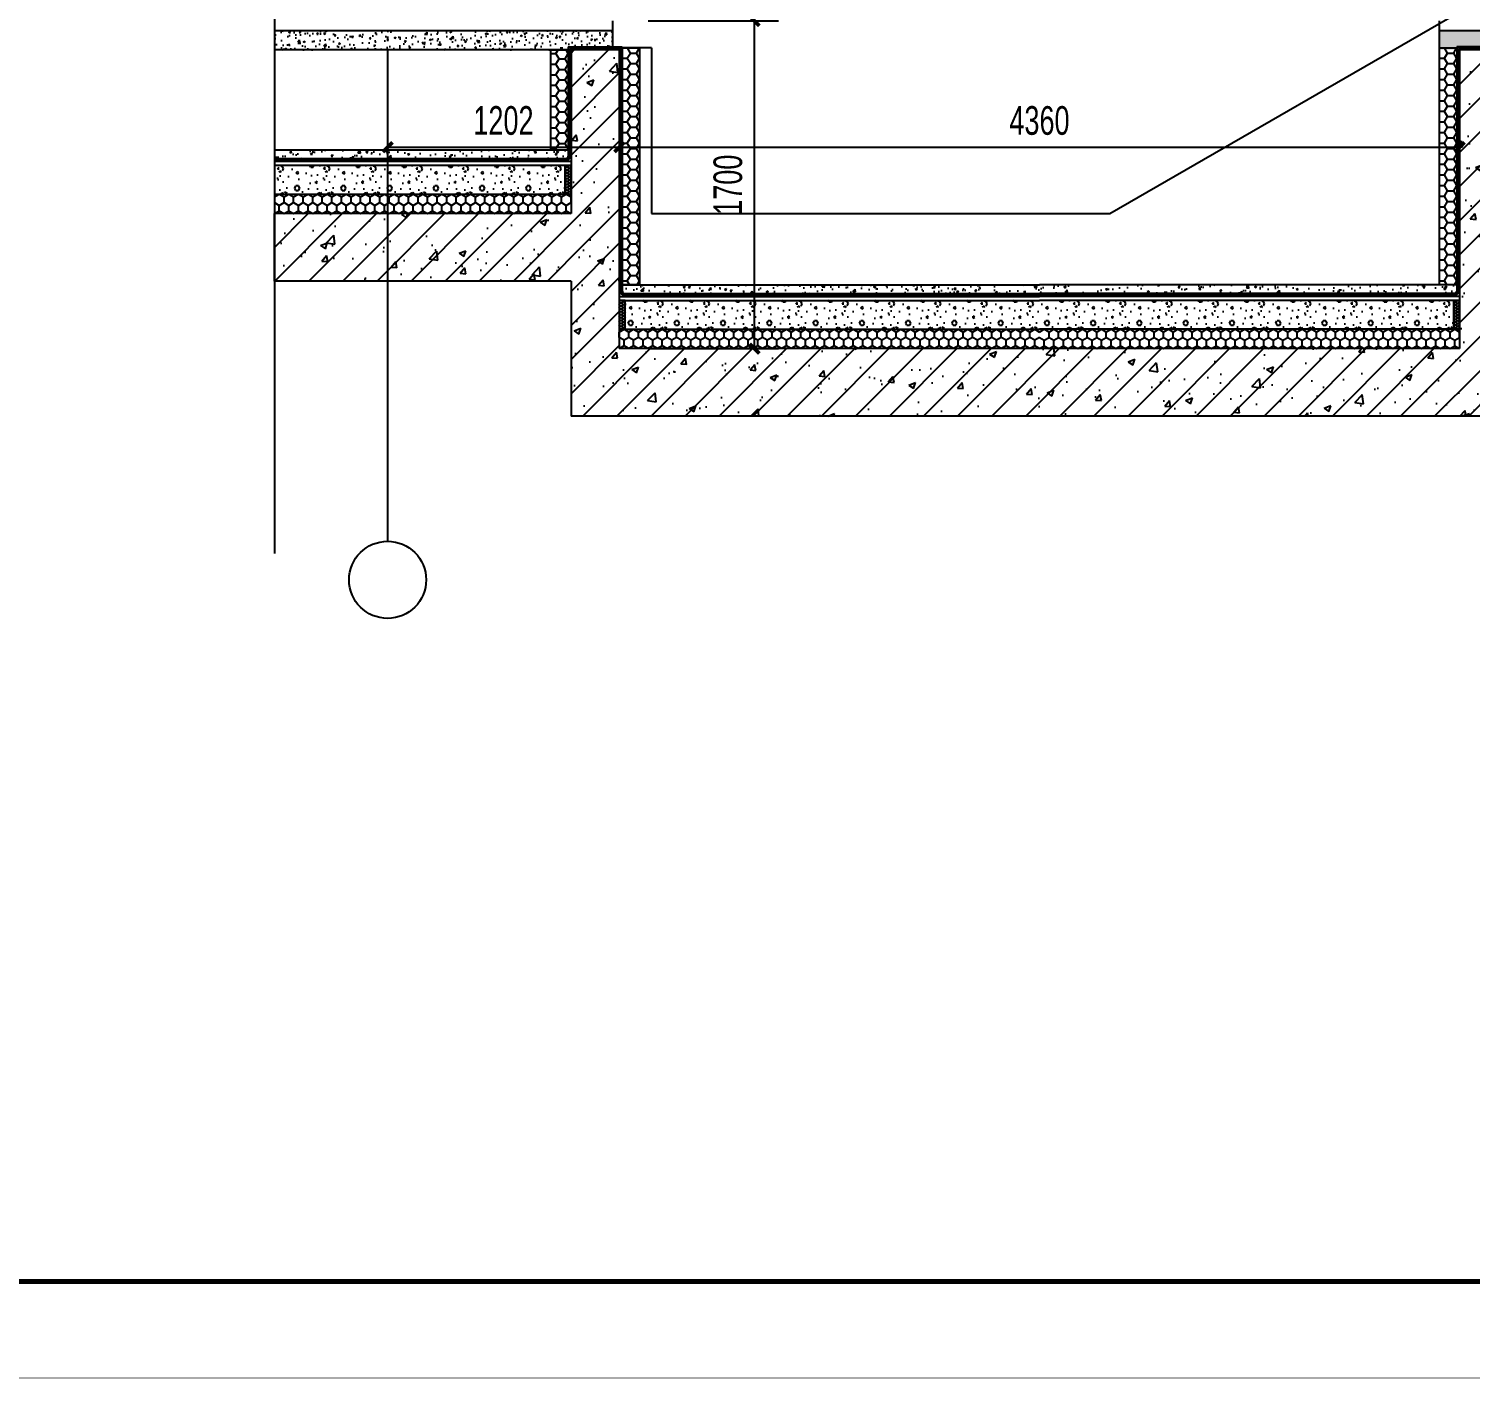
# Model space of a CAD drawing. Extents: x -26219 to 315419, y -160410 to -120810.
# Drawn here: x 206148 to 213626, y -156064 to -149063 of the extents above; entities that cross this region are included whole.
import ezdxf
from ezdxf.enums import TextEntityAlignment as Align
from ezdxf.xclip import XClip

# ---------------------------------------------------------------- set-up
doc = ezdxf.new("R2010")
doc.units = 0
doc.header["$LTSCALE"] = 1000
doc.header["$MEASUREMENT"] = 0
doc.header["$XCLIPFRAME"] = 0
for name, pattern in [('104-14# 核心筒$1$DOTE', [2.42, 2, -0.2, 0.02, -0.2]), ('104-14# 核心筒$2$DOTE', [2.42, 2, -0.2, 0.02, -0.2]), ('14#楼幕墙$0$DASH', [0.35, 0.25, -0.1]), ('DOTE', [2.42, 2, -0.2, 0.02, -0.2])]:
    doc.linetypes.add(name, pattern=pattern)
for name, color, linetype in [('01-标注_尺寸', 124, 'Continuous'), ('01-标注_符号', 200, 'Continuous'), ('05-填充_天正', 26, 'Continuous'), ('104-14# 核心筒$1$A_AXIS-轴线', 36, '104-14# 核心筒$1$DOTE'), ('104-14# 核心筒$2$A_AXIS-轴线', 36, '104-14# 核心筒$2$DOTE'), ('A-O_屋面', 201, 'Continuous'), ('A-O_防水层', 222, 'Continuous'), ('A-SUR_保温', 222, 'Continuous'), ('A_STR-砼墙', 51, 'Continuous'), ('A_STR-砼柱', 51, 'Continuous'), ('AXIS_TEXT', 7, 'Continuous'), ('S_A-E_楼梯', 171, 'Continuous'), ('S_FLOOR', 2, 'Continuous'), ('S_SURFACE', 6, 'Continuous')]:
    doc.layers.add(name, color=color, linetype=linetype)
doc.styles.add('_TCH_DIM_T3', font='ros.shx', dxfattribs={"width": 0.705882, "bigfont": 'jd.shx'})
doc.styles.add('COMPLEX', font='COMPLEX')
doc.dimstyles.new('_TCH_ARCH&&50', dxfattribs={"dimtxt": 148.75, "dimasz": 50, "dimexe": 125, "dimexo": 150, "dimgap": 63.125, "dimtad": 1, "dimdec": 0, "dimzin": 0, "dimdsep": 46, "dimtxsty": '_TCH_DIM_T3', "dimblk": 'ARCHTICK', "dimcen": 0.09, "dimclrt": 7, "dimazin": 2, "dimtfac": 1, "dimtdec": 0, "dimtix": 1, "dimtmove": 2, "dimatfit": 3, "dimfxl": 0, "dimtolj": 1, "dimtzin": 0, "dimarcsym": 0})
pattern_1 = [(0, (229163.93, 247428.26), (120, 240), [0, -240]), (0, (229023.53, 247395.86), (120, 240), [0, -240]), (0, (229101.53, 247393.46), (120, 240), [0, -240]), (0, (229186.73, 247464.26), (120, 240), [0, -240]), (0, (229087.13, 247381.46), (120, 240), [0, -240]), (0, (229210.73, 247615.46), (120, 240), [0, -240]), (0, (229137.53, 247596.26), (120, 240), [0, -240]), (0, (229175.93, 247566.26), (120, 240), [0, -240]), (0, (228980.33, 247561.46), (120, 240), [0, -240]), (0, (229097.93, 247550.66), (120, 240), [0, -240]), (0, (229052.33, 247489.46), (120, 240), [0, -240]), (0, (229054.73, 247399.46), (120, 240), [0, -240]), (0, (229144.73, 247389.86), (120, 240), [0, -240]), (0, (229210.73, 247495.46), (120, 240), [0, -240]), (0, (228986.33, 247458.26), (120, 240), [0, -240]), (0, (229006.73, 247499.06), (120, 240), [0, -240]), (0, (229100.33, 247482.26), (120, 240), [0, -240]), (0, (229066.73, 247447.46), (120, 240), [0, -240]), (0, (229047.53, 247526.66), (120, 240), [0, -240]), (0, (229077.53, 247616.66), (120, 240), [0, -240]), (0, (228995.93, 247407.86), (120, 240), [0, -240]), (0, (229127.93, 247567.46), (120, 240), [0, -240]), (0, (229016.33, 247571.06), (120, 240), [0, -240]), (0, (228997.13, 247602.26), (120, 240), [0, -240]), (130.601294, (229195.986, 247540.318), (-599.99999337, 720.00000315), [10.53662, -4414.8444]), (18.434949, (229178.843, 247544.89), (599.9999978, 239.9999982), [10.8421, -1507.05116]), (90, (229178.84, 247534.6), (120, 240), [10.28571, -469.71426]), (161.565051, (229189.13, 247531.175), (-600.000003, 239.999982), [10.8421, -1507.05116]), (53.130102, (229189.13, 247531.175), (120, 240), [11.42857, -1188.5714]), (135, (229198.27, 247408.89), (-120.000015, 239.999984), [9.69746, -669.12504]), (45, (229184.56, 247408.89), (120, 239.999999), [9.69746, -669.12504]), (135, (229191.41, 247402.03), (-120.000015, 239.999984), [9.69746, -669.12504]), (45, (229191.41, 247402.03), (120, 239.999999), [9.69746, -669.12504]), (116.56505, (229082.84, 247570.03), (-2e-05, 479.99999), [12.77753, -255.5506]), (180, (229077.13, 247581.46), (-120, 240), [13.71429, -226.2857]), (63.43495, (229057.7, 247570.03), (1e-06, 480), [12.77753, -255.5506]), (116.56505, (229063.41, 247558.6), (-2e-05, 479.99999), [12.77753, -255.5506]), (0, (229063.41, 247558.6), (120, 240), [13.71429, -226.2857]), (63.43495, (229077.13, 247558.6), (1e-06, 480), [12.77753, -255.5506]), (107.102728, (229173.128, 247488.89), (-359.99998624, 1200.00000194), [15.54454, -6513.161]), (143.972626, (229168.557, 247503.747), (-2279.9999711, 1679.9999981), [15.54454, -3248.808]), (180, (229155.99, 247512.9), (-120, 240), [14.85714, -225.14284]), (36.0273733, (229128.557, 247503.747), (2279.99998315, 1679.9999819), [15.54454, -3248.808]), (71.565051, (229123.986, 247490.033), (360.000002, 1199.999998), [14.45613, -1503.43712]), (107.102728, (229128.557, 247475.175), (-359.99998624, 1200.00000194), [15.54454, -6513.161]), (143.972626, (229141.128, 247466.033), (-2279.9999711, 1679.9999981), [15.54454, -3248.808]), (0, (229141.13, 247466.03), (120, 240), [14.85714, -225.14284]), (36.0273733, (229155.986, 247466.033), (2279.99998315, 1679.9999819), [15.54454, -3248.808]), (71.565051, (229168.557, 247475.175), (360.000002, 1199.999998), [14.45613, -1503.43712]), (150.255118, (229175.414, 247600.89), (-360.0000009, 239.999997), [9.21401, -1925.72784]), (90, (229167.41, 247596.32), (120, 240), [9.14286, -470.8571]), (29.744881, (229167.414, 247596.318), (360.0000002, 239.9999989), [9.21401, -1925.72784]), (116.56505, (229119.41, 247430.6), (-2e-05, 479.99999), [12.77753, -255.5506]), (168.690067, (229113.7, 247442.033), (-1080.0000008, 239.999994), [11.6549, -2435.8742]), (41.185925, (229093.128, 247436.318), (2999.99998182, 2639.9999769), [12.14874, -5090.3208]), (90, (229093.13, 247424.89), (120, 240), [11.42857, -468.5714]), (138.814074, (229102.271, 247416.89), (-2999.99994668, 2640.0000168), [12.14874, -5090.3208]), (16.6992442, (229102.271, 247416.89), (3959.9999702, 1199.99998743), [11.93178, -4999.415]), (60.945396, (229113.7, 247420.318), (119.99999968, 239.99999788), [11.76643, -4930.1358]), (109.983106, (229018.843, 247531.175), (-600.00000226, 1679.99999555), [13.3768, -5604.879]), (155.556045, (229014.271, 247543.747), (-1560.00000595, 719.99998504), [13.8092, -5786.0526]), (24.4439547, (228989.128, 247543.747), (1560.00000078, 719.99999654), [13.8092, -5786.0526]), (70.0168934, (228984.557, 247531.175), (600.0000018, 1679.99999583), [13.3768, -5604.879]), (109.983106, (228989.128, 247518.604), (-600.00000226, 1679.99999555), [13.3768, -5604.879]), (160.016893, (229001.7, 247514.033), (-600.0000004, 239.9999891), [13.3768, -2795.751]), (19.9831065, (229001.7, 247514.033), (599.9999967, 239.9999996), [13.3768, -2795.751]), (70.0168934, (229014.271, 247518.604), (600.0000018, 1679.99999583), [13.3768, -5604.879]), (122.005383, (229107.986, 247509.46), (-120.0000161, 239.9999877), [10.78169, -2253.3736]), (18.434949, (229091.986, 247515.175), (599.9999978, 239.9999982), [10.8421, -1507.05116]), (90, (229091.99, 247504.89), (120, 240), [10.28571, -469.71426]), (161.565051, (229102.27, 247501.46), (-600.000003, 239.999982), [10.8421, -1507.05116]), (54.462322, (229102.271, 247501.461), (839.9999988, 1199.9999982), [9.83123, -4119.2846]), (116.56505, (229038.27, 247451.18), (-2e-05, 479.99999), [12.77753, -255.5506]), (180, (229032.56, 247462.6), (-120, 240), [12.57143, -227.42856]), (59.0362434, (229013.128, 247451.175), (120.0000004, 239.9999988), [13.32789, -2785.5288]), (120.963756, (229019.986, 247439.747), (-120.0000164, 239.999989), [13.32789, -2785.5288]), (0, (229019.99, 247439.75), (120, 240), [12.57143, -227.42856]), (63.43495, (229032.56, 247439.75), (1e-06, 480), [12.77753, -255.5506])]
pattern_2 = [(50, (108934.39, 251701.46), (107.589027, -9.41282), [11.25, -123.75]), (355, (108934.39, 251701.46), (-20.8127, 112.82882), [9, -99]), (100.4514, (108943.36, 251700.68), (86.776407, 103.415931), [9.561029, -105.171317]), (46.1842, (108934.39, 251731.46), (160.086157, -24.827852), [16.875, -185.625]), (96.6356, (108947.73, 251729.39), (140.199406, 146.11768), [14.34154, -157.75695]), (351.1842, (108934.4, 251731.46), (140.19929, 146.11779), [13.5, -148.5]), (21, (108949.39, 251723.96), (89.536058, -60.392834), [11.25, -123.75]), (326, (108949.39, 251723.96), (36.4973, 108.772507), [9, -99]), (71.4514, (108956.85, 251718.93), (126.033394, 48.379575), [9.561029, -105.171317]), (37.5, (108934.393, 251701.46), (1.8239783, 49.934078), [0, -97.8, 0, -100.5, 0, -99.375]), (7.5, (108934.393, 251701.46), (39.4604306, 59.161757), [0, -57.3, 0, -95.55, 0, -37.875]), (327.5, (108900.943, 251701.46), (80.0733654, -3.3832308), [0, -37.5, 0, -117, 0, -155.25]), (317.5, (108885.94, 251701.46), (87.477925, 15.015747), [0, -48.75, 0, -77.7, 0, -110.25])]
pattern_3 = [(50, (0, 0), (91.092334, -7.969543), [9.525, -104.775]), (355, (0, 0), (-17.621413, 95.52832), [7.62, -83.82]), (100.451, (7.59, -0.66), (73.47125, 87.558344), [8.095, -89.045]), (46.1842, (0, 25.4), (135.53952, -21.021164), [14.2875, -157.1625]), (96.6356, (11.3, 23.65), (118.70212, 123.71278), [12.1425, -133.5675]), (351.184, (0, 25.4), (118.7023, 123.71256), [11.43, -125.73]), (21, (12.7, 19.05), (75.80744, -51.13276), [9.525, -104.775]), (326, (12.7, 19.05), (30.901014, 92.093983), [7.62, -83.82]), (71.4514, (19.02, 14.79), (106.708245, 40.96143), [8.095, -89.045]), (37.5, (0, 0), (1.5443016, 42.2775194), [0, -82.804, 0, -85.09, 0, -84.1375]), (7.5, (0, 0), (33.409831, 50.0902874), [0, -48.514, 0, -80.899, 0, -32.0675]), (327.5, (-28.32, 0), (67.7952976, -2.864372), [0, -31.75, 0, -99.06, 0, -131.445]), (317.5, (-41.02, 0), (74.064591, 12.713246), [0, -41.275, 0, -65.786, 0, -93.345])]
pattern_4 = [(45, (0, 0), (-88.38835, 88.38835), []), (50, (0, 0), (358.6301, -31.37607), [37.5, -412.5]), (355, (0, 0), (-69.37567, 376.09607), [30, -330]), (100.4514, (29.9, -2.6), (289.2547, 344.71977), [31.8701, -350.57106]), (46.1842, (0, 100), (533.6205, -82.7595), [56.25, -618.75]), (96.6356, (44.47, 93.1), (467.3314, 487.0589), [47.8051, -525.8565]), (351.1842, (0, 100), (467.331, 487.0593), [45, -495]), (21, (50, 75), (298.45353, -201.30945), [37.5, -412.5]), (326, (50, 75), (121.65767, 362.575), [30, -330]), (71.4514, (74.87, 58.22), (420.1113, 161.26525), [31.8701, -350.57106]), (37.5, (0, 0), (6.07993, 166.44693), [0, -326, 0, -335, 0, -331.25]), (7.5, (0, 0), (131.53477, 197.20586), [0, -191, 0, -318.5, 0, -126.25]), (327.5, (-111.5, 0), (266.91122, -11.277436), [0, -125, 0, -390, 0, -517.5]), (317.5, (-161.5, 0), (291.59308, 50.0525), [0, -162.5, 0, -259, 0, -367.5])]

# ---------------------------------------------------------------- blocks, each defined once
blk = doc.blocks.new('sdfsdfdsf')
at = {"layer": 'S_FLOOR'}
for p, q in [((11255.5, -6100), (2422.1, -1000)), ((13833.5, -5240), (13833.5, -5100)), ((13633.5, -5240), (13633.5, -6100)), ((13633.5, -5240), (13833.5, -5240)), ((13633.5, -6100), (11255.5, -6100))]:
    blk.add_line(p, q, dxfattribs=at)
blk = doc.blocks.new('图框-A1+1-4')
for points, const_width in [([(0, 0), (1051, 0), (1051, 594), (0, 594)], 0.05), ([(976, 584), (25, 584), (25, 10), (976, 10)], 0.5)]:
    blk.add_lwpolyline(points, close=True, dxfattribs=dict(const_width=const_width))
blk = doc.blocks.new('104-14# 核心筒')
at = {"layer": '104-14# 核心筒$2$A_AXIS-轴线'}
blk.add_line((-24839, 7700), (120259.9, 7700), dxfattribs=at)
blk = doc.blocks.new('$LinePat$聚苯板')
at = {"color": 0}
for p, q in [((14.8, -8.6), (0, 0)), ((29.7, 0), (14.8, -8.6)), ((14.8, -25.7), (0, -34.3)), ((0, -34.3), (0, -51.4)), ((14.8, -8.6), (14.8, -25.7)), ((29.7, -34.3), (14.8, -25.7)), ((0, -51.4), (14.8, -60)), ((14.8, -60), (29.7, -51.4))]:
    blk.add_line(p, q, dxfattribs=at)
blk = doc.blocks.new('*U58')
at = {"layer": 'A-SUR_保温', "color": 26}
blk.add_lwpolyline([(0, 0), (30, 0), (30, 150), (0, 150), (0, 0)], dxfattribs=at)
at = {"layer": 'A-SUR_保温', "color": 26, "xscale": -0.505156626798275, "yscale": 0.5, "zscale": 0.5, "rotation": 269.9999988198052}
for p in [(30, 135), (30, 120), (30, 105), (30, 90), (30, 75), (30, 60), (30, 45), (30, 30), (30, 15), (30, 0)]:
    blk.add_blockref('$LinePat$聚苯板', p, dxfattribs=at)
blk = doc.blocks.new('_AXISO')
blk.add_circle((0, 0), 0.5)
at = {"layer": 'AXIS_TEXT', "style": 'COMPLEX', "width": 1.041667}
blk.add_attdef('A', text='', height=0.56, dxfattribs=at).set_placement((-0.25, -0.28), (0.25, -0.28), align=Align.FIT)
blk = doc.blocks.new('_ArchTick')
at = {"color": 0, "linetype": 'ByBlock', "const_width": 0.4}
blk.add_lwpolyline([(-0.5, -0.5), (0.5, 0.5)], dxfattribs=at)
blk = doc.blocks.new('*D1520')
at = {"layer": '01-标注_尺寸', "color": 0, "lineweight": -2, "transparency": 16777216}
for p, q in [((209211.5, -149171.6), (209211.5, -149801.7)), ((213571.5, -149171.6), (213571.5, -149801.7)), ((209211.5, -149676.7), (213571.5, -149676.7))]:
    blk.add_line(p, q, dxfattribs=at)
at = {"layer": 'Defpoints', "color": 0, "transparency": 16777216}
for p in [(209211.5, -149021.6), (213571.5, -149021.6), (213571.5, -149676.7)]:
    blk.add_point(p, dxfattribs=at)
at = {"layer": '01-标注_尺寸', "color": 0, "lineweight": -2, "transparency": 16777216, "xscale": 50, "yscale": 50, "zscale": 50, "rotation": 180}
blk.add_blockref('_ArchTick', (209211.5, -149676.7), dxfattribs=at)
at = {"layer": '01-标注_尺寸', "color": 0, "lineweight": -2, "transparency": 16777216, "xscale": 50, "yscale": 50, "zscale": 50}
blk.add_blockref('_ArchTick', (213571.5, -149676.7), dxfattribs=at)
at = {"layer": '01-标注_尺寸', "color": 7, "transparency": 16777216, "insert": (211391.5, -149539.2), "char_height": 148.75, "attachment_point": 5, "style": '_TCH_DIM_T3'}
blk.add_mtext('\\A1;4360', dxfattribs=at)
blk = doc.blocks.new('*D1521')
at = {"layer": '01-标注_尺寸', "color": 0, "lineweight": -2, "transparency": 16777216}
for p, q in [((208009.5, -149171.6), (208009.5, -149801.7)), ((209211.5, -149171.6), (209211.5, -149801.7)), ((208009.5, -149676.7), (209211.5, -149676.7))]:
    blk.add_line(p, q, dxfattribs=at)
at = {"layer": 'Defpoints', "color": 0, "transparency": 16777216}
for p in [(208009.5, -149021.6), (209211.5, -149021.6), (209211.5, -149676.7)]:
    blk.add_point(p, dxfattribs=at)
at = {"layer": '01-标注_尺寸', "color": 0, "lineweight": -2, "transparency": 16777216, "xscale": 50, "yscale": 50, "zscale": 50, "rotation": 180}
blk.add_blockref('_ArchTick', (208009.5, -149676.7), dxfattribs=at)
at = {"layer": '01-标注_尺寸', "color": 0, "lineweight": -2, "transparency": 16777216, "xscale": 50, "yscale": 50, "zscale": 50}
blk.add_blockref('_ArchTick', (209211.5, -149676.7), dxfattribs=at)
at = {"layer": '01-标注_尺寸', "color": 7, "transparency": 16777216, "insert": (208610.5, -149539.2), "char_height": 148.75, "attachment_point": 5, "style": '_TCH_DIM_T3'}
blk.add_mtext('\\A1;1202', dxfattribs=at)
blk = doc.blocks.new('*D1708')
at = {"layer": '01-标注_尺寸', "color": 0, "lineweight": -2, "transparency": 16777216}
for p, q in [((209361.5, -149021.6), (210038, -149021.6)), ((209913, -150721.6), (209913, -149021.6)), ((209361.5, -150721.6), (210038, -150721.6))]:
    blk.add_line(p, q, dxfattribs=at)
at = {"layer": 'Defpoints', "color": 0, "transparency": 16777216}
for p in [(209211.5, -149021.6), (209913, -149021.6), (209211.5, -150721.6)]:
    blk.add_point(p, dxfattribs=at)
at = {"layer": '01-标注_尺寸', "color": 0, "lineweight": -2, "transparency": 16777216, "xscale": 50, "yscale": 50, "zscale": 50}
for p, rotation in [((209913, -149021.6), 90), ((209913, -150721.6), 270)]:
    blk.add_blockref('_ArchTick', p, dxfattribs=dict(at, rotation=rotation))
at = {"layer": '01-标注_尺寸', "color": 7, "transparency": 16777216, "insert": (209775.5, -149871.6), "char_height": 148.75, "attachment_point": 5, "rotation": 90, "style": '_TCH_DIM_T3'}
blk.add_mtext('\\A1;1700', dxfattribs=at)

msp = doc.modelspace()

# ---------------------------------------------------------------- hatches: boundary and pattern name
at = {"layer": '05-填充_天正'}
h = msp.add_hatch(dxfattribs=at)
h.set_pattern_fill('AR-CONC', color=256, scale=50, style=0)
h.set_pattern_definition(pattern_3)
h.paths.add_polyline_path([(209178.2, -149071.6), (207422.6, -149071.6), (207422.6, -149171.6), (209178.2, -149171.6)])
h = msp.add_hatch(dxfattribs=at)
h.set_pattern_fill('AR-CONC', color=256, scale=50, style=0)
h.set_pattern_definition(pattern_3)
h.paths.add_polyline_path([(224711.7, -149071.6), (213466.5, -149071.6), (213466.5, -149171.6), (224711.7, -149171.6)])
h = msp.add_hatch(dxfattribs=at)
h.set_pattern_fill('钢筋混凝土', color=256, scale=50, style=0)
h.set_pattern_definition(pattern_4)
h.paths.add_polyline_path([(208961.5, -149171.6), (208961.5, -150021.6), (209044.9, -150138.3), (209211.5, -150021.6), (209211.5, -149171.6)])
h = msp.add_hatch(dxfattribs=at)
h.set_pattern_fill('钢筋混凝土', color=256, scale=50, style=0)
h.set_pattern_definition(pattern_4)
h.paths.add_polyline_path([(213571.5, -149171.6), (213571.5, -150021.6), (213738.2, -150138.3), (213821.5, -150021.6), (213821.5, -149171.6)])
h = msp.add_hatch(dxfattribs=at)
h.set_pattern_fill('钢筋混凝土', color=256, scale=50, style=0)
h.set_pattern_definition(pattern_4)
h.paths.add_polyline_path([(209044.9, -150138.3), (208961.5, -150021.6), (207422.6, -150021.6), (207422.6, -150371.6), (208961.5, -150371.6)])
h = msp.add_hatch(dxfattribs=at)
h.set_pattern_fill('钢筋混凝土', color=256, scale=50, style=0)
h.set_pattern_definition(pattern_4)
h.paths.add_polyline_path([(209044.9, -150138.3), (208961.5, -150371.6), (208961.5, -151071.6), (209211.5, -150721.6), (209211.5, -150021.6)])
h = msp.add_hatch(dxfattribs=at)
h.set_pattern_fill('钢筋混凝土', color=256, scale=50, style=0)
h.set_pattern_definition(pattern_4)
h.paths.add_polyline_path([(213738.2, -150138.3), (213571.5, -150021.6), (213571.5, -150721.6), (213821.5, -151071.6), (213821.5, -150371.6)])
h = msp.add_hatch(dxfattribs=at)
h.set_pattern_fill('钢筋混凝土', color=256, scale=50, style=0)
h.set_pattern_definition(pattern_4)
h.paths.add_polyline_path([(213821.5, -151071.6), (213571.5, -150721.6), (209211.5, -150721.6), (208961.5, -151071.6)])
at = {"layer": 'A-SUR_保温'}
h = msp.add_hatch(dxfattribs=at)
h.set_pattern_fill('HONEY', color=26, scale=20)
h.set_pattern_definition([(0, (-9795.13, -13331.463), (47.625, 27.4963), [31.75, -63.5]), (120, (-9795.13, -13331.463), (-47.6249943, 27.49631), [31.75, -63.5]), (60, (-9795.13, -13331.463), (5.7e-06, 54.99261), [-63.5, 31.75])])
h.paths.add_polyline_path([(208946.5, -149691.6), (208856.5, -149691.6), (208856.5, -149171.6), (208946.5, -149171.6)])
h = msp.add_hatch(dxfattribs=at)
h.set_pattern_fill('HONEY', color=26, scale=20)
h.set_pattern_definition([(0, (-9425.13, -14181.463), (47.625, 27.4963), [31.75, -63.5]), (120, (-9425.13, -14181.463), (-47.6249943, 27.49631), [31.75, -63.5]), (60, (-9425.13, -14181.463), (5.7e-06, 54.99261), [-63.5, 31.75])])
h.paths.add_polyline_path([(209316.5, -150391.6), (209226.5, -150391.6), (209226.5, -149161.6), (209316.5, -149161.6)])
h = msp.add_hatch(dxfattribs=at)
h.set_pattern_fill('HONEY', color=26, scale=20)
h.set_pattern_definition([(0, (-5185.13, -14181.463), (47.625, 27.4963), [31.75, -63.5]), (120, (-5185.13, -14181.463), (-47.6249943, 27.49631), [31.75, -63.5]), (60, (-5185.13, -14181.463), (5.7e-06, 54.99261), [-63.5, 31.75])])
h.paths.add_polyline_path([(213556.5, -150391.6), (213466.5, -150391.6), (213466.5, -149161.6), (213556.5, -149161.6)])
h = msp.add_hatch(dxfattribs=at)
h.set_pattern_fill('混凝土', color=26, scale=15)
h.set_pattern_definition([(50, (104324.39, 252401.46), (107.589027, -9.41282), [11.25, -123.75]), (355, (104324.39, 252401.46), (-20.8127, 112.82882), [9, -99]), (100.4514, (104333.36, 252400.68), (86.776407, 103.415931), [9.561029, -105.171317]), (46.1842, (104324.39, 252431.46), (160.086157, -24.827852), [16.875, -185.625]), (96.6356, (104337.73, 252429.39), (140.199406, 146.11768), [14.34154, -157.75695]), (351.1842, (104324.4, 252431.46), (140.19929, 146.11779), [13.5, -148.5]), (21, (104339.39, 252423.96), (89.536058, -60.392834), [11.25, -123.75]), (326, (104339.39, 252423.96), (36.4973, 108.772507), [9, -99]), (71.4514, (104346.85, 252418.93), (126.033394, 48.379575), [9.561029, -105.171317]), (37.5, (104324.393, 252401.46), (1.8239783, 49.934078), [0, -97.8, 0, -100.5, 0, -99.375]), (7.5, (104324.393, 252401.46), (39.4604306, 59.161757), [0, -57.3, 0, -95.55, 0, -37.875]), (327.5, (104290.943, 252401.46), (80.0733654, -3.3832308), [0, -37.5, 0, -117, 0, -155.25]), (317.5, (104275.94, 252401.46), (87.477925, 15.015747), [0, -48.75, 0, -77.7, 0, -110.25])])
h.paths.add_polyline_path([(207422.6, -149691.6), (207422.6, -149741.6), (208931.2, -149741.6), (208931.2, -149691.6)])
h = msp.add_hatch(dxfattribs=at)
h.set_pattern_fill('加气混凝土', color=26, scale=20)
h.set_pattern_definition([(0, (224553.93, 248128.26), (120, 240), [0, -240]), (0, (224413.53, 248095.86), (120, 240), [0, -240]), (0, (224491.53, 248093.46), (120, 240), [0, -240]), (0, (224576.73, 248164.26), (120, 240), [0, -240]), (0, (224477.13, 248081.46), (120, 240), [0, -240]), (0, (224600.73, 248315.46), (120, 240), [0, -240]), (0, (224527.53, 248296.26), (120, 240), [0, -240]), (0, (224565.93, 248266.26), (120, 240), [0, -240]), (0, (224370.33, 248261.46), (120, 240), [0, -240]), (0, (224487.93, 248250.66), (120, 240), [0, -240]), (0, (224442.33, 248189.46), (120, 240), [0, -240]), (0, (224444.73, 248099.46), (120, 240), [0, -240]), (0, (224534.73, 248089.86), (120, 240), [0, -240]), (0, (224600.73, 248195.46), (120, 240), [0, -240]), (0, (224376.33, 248158.26), (120, 240), [0, -240]), (0, (224396.73, 248199.06), (120, 240), [0, -240]), (0, (224490.33, 248182.26), (120, 240), [0, -240]), (0, (224456.73, 248147.46), (120, 240), [0, -240]), (0, (224437.53, 248226.66), (120, 240), [0, -240]), (0, (224467.53, 248316.66), (120, 240), [0, -240]), (0, (224385.93, 248107.86), (120, 240), [0, -240]), (0, (224517.93, 248267.46), (120, 240), [0, -240]), (0, (224406.33, 248271.06), (120, 240), [0, -240]), (0, (224387.13, 248302.26), (120, 240), [0, -240]), (130.601294, (224585.986, 248240.318), (-599.99999337, 720.00000315), [10.53662, -4414.8444]), (18.434949, (224568.843, 248244.89), (599.9999978, 239.9999982), [10.8421, -1507.05116]), (90, (224568.84, 248234.6), (120, 240), [10.28571, -469.71426]), (161.565051, (224579.13, 248231.175), (-600.000003, 239.999982), [10.8421, -1507.05116]), (53.130102, (224579.13, 248231.175), (120, 240), [11.42857, -1188.5714]), (135, (224588.27, 248108.89), (-120.000015, 239.999984), [9.69746, -669.12504]), (45, (224574.56, 248108.89), (120, 239.999999), [9.69746, -669.12504]), (135, (224581.41, 248102.03), (-120.000015, 239.999984), [9.69746, -669.12504]), (45, (224581.41, 248102.03), (120, 239.999999), [9.69746, -669.12504]), (116.56505, (224472.84, 248270.03), (-2e-05, 479.99999), [12.77753, -255.5506]), (180, (224467.13, 248281.46), (-120, 240), [13.71429, -226.2857]), (63.43495, (224447.7, 248270.03), (1e-06, 480), [12.77753, -255.5506]), (116.56505, (224453.41, 248258.6), (-2e-05, 479.99999), [12.77753, -255.5506]), (0, (224453.41, 248258.6), (120, 240), [13.71429, -226.2857]), (63.43495, (224467.13, 248258.6), (1e-06, 480), [12.77753, -255.5506]), (107.102728, (224563.128, 248188.89), (-359.99998624, 1200.00000194), [15.54454, -6513.161]), (143.972626, (224558.557, 248203.747), (-2279.9999711, 1679.9999981), [15.54454, -3248.808]), (180, (224545.99, 248212.9), (-120, 240), [14.85714, -225.14284]), (36.0273733, (224518.557, 248203.747), (2279.99998315, 1679.9999819), [15.54454, -3248.808]), (71.565051, (224513.986, 248190.033), (360.000002, 1199.999998), [14.45613, -1503.43712]), (107.102728, (224518.557, 248175.175), (-359.99998624, 1200.00000194), [15.54454, -6513.161]), (143.972626, (224531.128, 248166.033), (-2279.9999711, 1679.9999981), [15.54454, -3248.808]), (0, (224531.13, 248166.03), (120, 240), [14.85714, -225.14284]), (36.0273733, (224545.986, 248166.033), (2279.99998315, 1679.9999819), [15.54454, -3248.808]), (71.565051, (224558.557, 248175.175), (360.000002, 1199.999998), [14.45613, -1503.43712]), (150.255118, (224565.414, 248300.89), (-360.0000009, 239.999997), [9.21401, -1925.72784]), (90, (224557.41, 248296.32), (120, 240), [9.14286, -470.8571]), (29.744881, (224557.414, 248296.318), (360.0000002, 239.9999989), [9.21401, -1925.72784]), (116.56505, (224509.41, 248130.6), (-2e-05, 479.99999), [12.77753, -255.5506]), (168.690067, (224503.7, 248142.033), (-1080.0000008, 239.999994), [11.6549, -2435.8742]), (41.185925, (224483.128, 248136.318), (2999.99998182, 2639.9999769), [12.14874, -5090.3208]), (90, (224483.13, 248124.89), (120, 240), [11.42857, -468.5714]), (138.814074, (224492.271, 248116.89), (-2999.99994668, 2640.0000168), [12.14874, -5090.3208]), (16.6992442, (224492.271, 248116.89), (3959.9999702, 1199.99998743), [11.93178, -4999.415]), (60.945396, (224503.7, 248120.318), (119.99999968, 239.99999788), [11.76643, -4930.1358]), (109.983106, (224408.843, 248231.175), (-600.00000226, 1679.99999555), [13.3768, -5604.879]), (155.556045, (224404.271, 248243.747), (-1560.00000595, 719.99998504), [13.8092, -5786.0526]), (24.4439547, (224379.128, 248243.747), (1560.00000078, 719.99999654), [13.8092, -5786.0526]), (70.0168934, (224374.557, 248231.175), (600.0000018, 1679.99999583), [13.3768, -5604.879]), (109.983106, (224379.128, 248218.604), (-600.00000226, 1679.99999555), [13.3768, -5604.879]), (160.016893, (224391.7, 248214.033), (-600.0000004, 239.9999891), [13.3768, -2795.751]), (19.9831065, (224391.7, 248214.033), (599.9999967, 239.9999996), [13.3768, -2795.751]), (70.0168934, (224404.271, 248218.604), (600.0000018, 1679.99999583), [13.3768, -5604.879]), (122.005383, (224497.986, 248209.46), (-120.0000161, 239.9999877), [10.78169, -2253.3736]), (18.434949, (224481.986, 248215.175), (599.9999978, 239.9999982), [10.8421, -1507.05116]), (90, (224481.99, 248204.89), (120, 240), [10.28571, -469.71426]), (161.565051, (224492.27, 248201.46), (-600.000003, 239.999982), [10.8421, -1507.05116]), (54.462322, (224492.271, 248201.461), (839.9999988, 1199.9999982), [9.83123, -4119.2846]), (116.56505, (224428.27, 248151.18), (-2e-05, 479.99999), [12.77753, -255.5506]), (180, (224422.56, 248162.6), (-120, 240), [12.57143, -227.42856]), (59.0362434, (224403.128, 248151.175), (120.0000004, 239.9999988), [13.32789, -2785.5288]), (120.963756, (224409.986, 248139.747), (-120.0000164, 239.999989), [13.32789, -2785.5288]), (0, (224409.99, 248139.75), (120, 240), [12.57143, -227.42856]), (63.43495, (224422.56, 248139.75), (1e-06, 480), [12.77753, -255.5506])])
h.paths.add_polyline_path([(207422.6, -149771.1), (207422.6, -149921.6), (208931.5, -149921.6), (208931.5, -149771.1)])
h = msp.add_hatch(dxfattribs=at)
h.set_pattern_fill('混凝土', color=26, scale=15)
h.set_pattern_definition(pattern_2)
h.paths.add_polyline_path([(211391.5, -150441.6), (211391.5, -150391.6), (209241.8, -150391.6), (209241.8, -150441.6)])
h = msp.add_hatch(dxfattribs=at)
h.set_pattern_fill('混凝土', color=26, scale=15)
h.set_pattern_definition(pattern_2)
h.paths.add_polyline_path([(211391.5, -150441.6), (211391.5, -150391.6), (213541.2, -150391.6), (213541.2, -150441.6)])
h = msp.add_hatch(dxfattribs=at)
h.set_pattern_fill('加气混凝土', color=26, scale=20)
h.set_pattern_definition(pattern_1)
h.paths.add_polyline_path([(211391.5, -150621.6), (211391.5, -150471.2), (209241.6, -150471.1), (209241.5, -150621.6)])
h = msp.add_hatch(dxfattribs=at)
h.set_pattern_fill('加气混凝土', color=26, scale=20)
h.set_pattern_definition(pattern_1)
h.paths.add_polyline_path([(211391.5, -150621.6), (211391.5, -150471.2), (213541.5, -150471.1), (213541.5, -150621.6)])

# ---------------------------------------------------------------- linework, layer by layer
at = {"ltscale": 0.001}
msp.add_line((209378.2, -149161.6), (209378.2, -150021.6), dxfattribs=at)
at = {"layer": '01-标注_尺寸'}
msp.add_line((208009.5, -151221.6), (208009.5, -151721.6), dxfattribs=at)
at = {"layer": '01-标注_符号'}
msp.add_lwpolyline([(207422.6, -142062.3), (207422.6, -146867.6), (207527.6, -146905.8), (207317.6, -146942.8), (207422.6, -146980.1), (207422.6, -151785.4)], dxfattribs=at)
at = {"layer": '104-14# 核心筒$1$A_AXIS-轴线', "linetype": 'DOTE'}
msp.add_line((208009.5, -142062.3), (208009.5, -151221.6), dxfattribs=at)
at = {"layer": 'A-O_屋面'}
for p, q in [((208946.5, -149691.6), (207422.6, -149691.6)), ((208961.5, -149771.6), (207422.6, -149771.6)), ((208961.5, -149921.6), (207422.6, -149921.6)), ((209226.5, -150391.6), (211391.5, -150391.6)), ((213561.5, -150391.6), (211391.5, -150391.6)), ((209211.5, -150471.6), (211391.5, -150471.6)), ((213571.5, -150471.6), (211391.5, -150471.6)), ((209211.5, -150621.6), (211391.5, -150621.6)), ((213571.5, -150621.6), (211391.5, -150621.6))]:
    msp.add_line(p, q, dxfattribs=at)
at = {"layer": 'A-O_防水层'}
for p, q in [((208946.5, -149156.6), (209226.5, -149156.6)), ((208956.5, -149166.6), (209216.5, -149166.6)), ((213836.5, -149156.6), (213556.5, -149156.6)), ((213826.5, -149166.6), (213566.5, -149166.6)), ((208961.5, -149751.6), (207422.6, -149751.6)), ((209211.5, -150451.6), (211391.5, -150451.6)), ((213571.5, -150451.6), (211391.5, -150451.6))]:
    msp.add_line(p, q, dxfattribs=at)
for points in [[(208946.5, -149156.6), (208946.5, -149721.6, -0.414214), (208931.5, -149736.6), (207422.6, -149736.6)], [(208956.5, -149166.6), (208956.5, -149721.6, -0.414214), (208931.5, -149746.6), (207422.6, -149746.6)], [(209216.5, -149166.6), (209216.5, -150421.6, 0.414214), (209241.5, -150446.6), (211391.5, -150446.6)], [(209226.5, -149156.6), (209226.5, -150421.6, 0.414214), (209241.5, -150436.6), (211391.5, -150436.6)], [(213556.5, -149156.6), (213556.5, -150421.6, -0.414214), (213541.5, -150436.6), (211391.5, -150436.6)], [(213566.5, -149166.6), (213566.5, -150421.6, -0.414214), (213541.5, -150446.6), (211391.5, -150446.6)]]:
    msp.add_lwpolyline(points, format="xyb", dxfattribs=at)
at = {"layer": 'A_STR-砼墙'}
for p, q in [((208961.5, -149171.6), (208961.5, -150021.6)), ((209211.5, -149171.6), (208961.5, -149171.6)), ((209211.5, -149171.6), (209211.5, -150021.6)), ((213571.5, -149171.6), (213571.5, -150021.6)), ((213821.5, -149171.6), (213571.5, -149171.6)), ((209211.5, -150021.6), (209211.5, -150721.6)), ((213571.5, -150021.6), (213571.5, -150721.6)), ((208961.5, -150371.6), (208961.5, -151071.6))]:
    msp.add_line(p, q, dxfattribs=at)
at = {"layer": 'A_STR-砼柱'}
for p, q in [((208961.5, -150021.6), (207422.6, -150021.6)), ((207422.6, -150371.6), (207422.6, -150021.6)), ((208961.5, -150371.6), (207422.6, -150371.6)), ((213571.5, -150721.6), (209211.5, -150721.6)), ((213821.5, -151071.6), (208961.5, -151071.6))]:
    msp.add_line(p, q, dxfattribs=at)
at = {"layer": 'S_A-E_楼梯'}
msp.add_line((208961.5, -149171.6), (207422.6, -149171.6), dxfattribs=at)
at = {"layer": 'S_SURFACE'}
for p, q in [((213466.5, -149161.6), (213466.5, -149021.6)), ((207422.6, -149071.6), (209178.2, -149071.6)), ((213466.5, -149071.6), (224711.7, -149071.6))]:
    msp.add_line(p, q, dxfattribs=at)
at = {"layer": 'S_SURFACE', "linetype": '14#楼幕墙$0$DASH', "ltscale": 0.5, "const_width": 5}
for points in [[(208951.5, -149161.6), (208951.5, -149721.6, -0.414214), (208931.5, -149741.6), (207422.6, -149741.6)], [(209221.5, -149161.6), (209221.5, -150421.6, 0.414214), (209241.5, -150441.6), (211391.5, -150441.6)], [(213561.5, -149161.6), (213561.5, -150421.6, -0.414214), (213541.5, -150441.6), (211391.5, -150441.6)]]:
    msp.add_lwpolyline(points, format="xyb", dxfattribs=at)
at = {"layer": 'S_SURFACE'}
for points in [[(208946.5, -149691.6), (208856.5, -149691.6), (208856.5, -149171.6), (208946.5, -149171.6)], [(209316.5, -150391.6), (209226.5, -150391.6), (209226.5, -149161.6), (209316.5, -149161.6)], [(213556.5, -150391.6), (213466.5, -150391.6), (213466.5, -149161.6), (213556.5, -149161.6)]]:
    msp.add_lwpolyline(points, close=True, dxfattribs=at)
at = {"layer": 'S_SURFACE', "linetype": '14#楼幕墙$0$DASH', "ltscale": 0.5, "const_width": 5}
for points in [[(208951.5, -149161.6), (209221.5, -149161.6)], [(213831.5, -149161.6), (213561.5, -149161.6)]]:
    msp.add_lwpolyline(points, dxfattribs=at)

# ---------------------------------------------------------------- block references
at = {"xscale": 50, "yscale": 50, "zscale": 50}
msp.add_blockref('图框-A1+1-4', (178767.6, -156062.5), dxfattribs=at)
ref = msp.add_blockref('104-14# 核心筒', (201591, -159600))
XClip(ref).set_block_clipping_path([(32000, 6700), (42400, 18198.7390783391)])
at = {"xscale": -1}
msp.add_blockref('sdfsdfdsf', (223011.7, -143921.6), dxfattribs=at)
at = {"layer": '01-标注_尺寸', "xscale": 400, "yscale": 400, "zscale": 400}
msp.add_blockref('_AXISO', (208009.5, -151921.6), dxfattribs=at)
at = {"layer": 'A-SUR_保温', "color": 26, "xscale": -1}
for p in [(208961.5, -149921.6), (213571.5, -150621.6)]:
    msp.add_blockref('*U58', p, dxfattribs=at)
at = {"layer": 'A-SUR_保温', "color": 26, "yscale": 1.666666666666667, "zscale": 1.666666666666667}
for p, xscale, rotation in [((207472.2, -150021.6), 1.67194775503857, 179.9999775348739), ((207521.9, -150021.6), 1.67194775503857, 179.9999775348739), ((207571.5, -150021.6), 1.67194775503857, 179.9999775348739), ((207621.2, -150021.6), 1.67194775503857, 179.9999775348739), ((207670.8, -150021.6), 1.67194775503857, 179.9999775348739), ((207720.4, -150021.6), 1.67194775503857, 179.9999775348739), ((207770.1, -150021.6), 1.67194775503857, 179.9999775348739), ((207819.7, -150021.6), 1.67194775503857, 179.9999775348739), ((207869.4, -150021.6), 1.67194775503857, 179.9999775348739), ((207919, -150021.6), 1.67194775503857, 179.9999775348739), ((207968.7, -150021.6), 1.67194775503857, 179.9999775348739), ((208018.3, -150021.6), 1.67194775503857, 179.9999775348739), ((208067.9, -150021.6), 1.67194775503857, 179.9999775348739), ((208117.6, -150021.6), 1.67194775503857, 179.9999775348739), ((208167.2, -150021.6), 1.67194775503857, 179.9999775348739), ((208216.9, -150021.6), 1.67194775503857, 179.9999775348739), ((208266.5, -150021.6), 1.67194775503857, 179.9999775348739), ((208316.2, -150021.6), 1.67194775503857, 179.9999775348739), ((208365.8, -150021.6), 1.67194775503857, 179.9999775348739), ((208415.5, -150021.6), 1.67194775503857, 179.9999775348739), ((208465.1, -150021.6), 1.67194775503857, 179.9999775348739), ((208514.7, -150021.6), 1.67194775503857, 179.9999775348739), ((208564.4, -150021.6), 1.67194775503857, 179.9999775348739), ((208614, -150021.6), 1.67194775503857, 179.9999775348739), ((208663.7, -150021.6), 1.67194775503857, 179.9999775348739), ((208713.3, -150021.6), 1.67194775503857, 179.9999775348739), ((208763, -150021.6), 1.67194775503857, 179.9999775348739), ((208812.6, -150021.6), 1.67194775503857, 179.9999775348739), ((208862.2, -150021.6), 1.67194775503857, 179.9999775348739), ((208911.9, -150021.6), 1.67194775503857, 179.9999775348739), ((208961.5, -150021.6), 1.67194775503857, 179.9999775348739), ((209211.5, -150721.6), -1.668629755273003, 180.0000224651256), ((209261.1, -150721.6), -1.668629755273003, 180.0000224651256), ((209310.6, -150721.6), -1.668629755273003, 180.0000224651256), ((209360.2, -150721.6), -1.668629755273003, 180.0000224651256), ((209409.7, -150721.6), -1.668629755273003, 180.0000224651256), ((209459.3, -150721.6), -1.668629755273003, 180.0000224651256), ((209508.8, -150721.6), -1.668629755273003, 180.0000224651256), ((209558.4, -150721.6), -1.668629755273003, 180.0000224651256), ((209607.9, -150721.6), -1.668629755273003, 180.0000224651256), ((209657.4, -150721.6), -1.668629755273003, 180.0000224651256), ((209707, -150721.6), -1.668629755273003, 180.0000224651256), ((209756.5, -150721.6), -1.668629755273003, 180.0000224651256), ((209806.1, -150721.6), -1.668629755273003, 180.0000224651256), ((209855.6, -150721.6), -1.668629755273003, 180.0000224651256), ((209905.2, -150721.6), -1.668629755273003, 180.0000224651256), ((209954.7, -150721.6), -1.668629755273003, 180.0000224651256), ((210004.3, -150721.6), -1.668629755273003, 180.0000224651256), ((210053.8, -150721.6), -1.668629755273003, 180.0000224651256), ((210103.4, -150721.6), -1.668629755273003, 180.0000224651256), ((210152.9, -150721.6), -1.668629755273003, 180.0000224651256), ((210202.4, -150721.6), -1.668629755273003, 180.0000224651256), ((210252, -150721.6), -1.668629755273003, 180.0000224651256), ((210301.5, -150721.6), -1.668629755273003, 180.0000224651256), ((210351.1, -150721.6), -1.668629755273003, 180.0000224651256), ((210400.6, -150721.6), -1.668629755273003, 180.0000224651256), ((210450.2, -150721.6), -1.668629755273003, 180.0000224651256), ((210499.7, -150721.6), -1.668629755273003, 180.0000224651256), ((210549.3, -150721.6), -1.668629755273003, 180.0000224651256), ((210598.8, -150721.6), -1.668629755273003, 180.0000224651256), ((210648.4, -150721.6), -1.668629755273003, 180.0000224651256), ((210697.9, -150721.6), -1.668629755273003, 180.0000224651256), ((210747.4, -150721.6), -1.668629755273003, 180.0000224651256), ((210797, -150721.6), -1.668629755273003, 180.0000224651256), ((210846.5, -150721.6), -1.668629755273003, 180.0000224651256), ((210896.1, -150721.6), -1.668629755273003, 180.0000224651256), ((210945.6, -150721.6), -1.668629755273003, 180.0000224651256), ((210995.2, -150721.6), -1.668629755273003, 180.0000224651256), ((211044.7, -150721.6), -1.668629755273003, 180.0000224651256), ((211094.3, -150721.6), -1.668629755273003, 180.0000224651256), ((211143.8, -150721.6), -1.668629755273003, 180.0000224651256), ((211193.4, -150721.6), -1.668629755273003, 180.0000224651256), ((211242.9, -150721.6), -1.668629755273003, 180.0000224651256), ((211292.4, -150721.6), -1.668629755273003, 180.0000224651256), ((211342, -150721.6), -1.668629755273003, 180.0000224651256), ((211441.1, -150721.6), 1.668629755273003, 179.9999775348744), ((211490.6, -150721.6), 1.668629755273003, 179.9999775348744), ((211540.2, -150721.6), 1.668629755273003, 179.9999775348744), ((211589.7, -150721.6), 1.668629755273003, 179.9999775348744), ((211639.3, -150721.6), 1.668629755273003, 179.9999775348744), ((211688.8, -150721.6), 1.668629755273003, 179.9999775348744), ((211738.4, -150721.6), 1.668629755273003, 179.9999775348744), ((211787.9, -150721.6), 1.668629755273003, 179.9999775348744), ((211837.4, -150721.6), 1.668629755273003, 179.9999775348744), ((211887, -150721.6), 1.668629755273003, 179.9999775348744), ((211936.5, -150721.6), 1.668629755273003, 179.9999775348744), ((211986.1, -150721.6), 1.668629755273003, 179.9999775348744), ((212035.6, -150721.6), 1.668629755273003, 179.9999775348744), ((212085.2, -150721.6), 1.668629755273003, 179.9999775348744), ((212134.7, -150721.6), 1.668629755273003, 179.9999775348744), ((212184.3, -150721.6), 1.668629755273003, 179.9999775348744), ((212233.8, -150721.6), 1.668629755273003, 179.9999775348744), ((212283.4, -150721.6), 1.668629755273003, 179.9999775348744), ((212332.9, -150721.6), 1.668629755273003, 179.9999775348744), ((212382.4, -150721.6), 1.668629755273003, 179.9999775348744), ((212432, -150721.6), 1.668629755273003, 179.9999775348744), ((212481.5, -150721.6), 1.668629755273003, 179.9999775348744), ((212531.1, -150721.6), 1.668629755273003, 179.9999775348744), ((212580.6, -150721.6), 1.668629755273003, 179.9999775348744), ((212630.2, -150721.6), 1.668629755273003, 179.9999775348744), ((212679.7, -150721.6), 1.668629755273003, 179.9999775348744), ((212729.3, -150721.6), 1.668629755273003, 179.9999775348744), ((212778.8, -150721.6), 1.668629755273003, 179.9999775348744), ((212828.4, -150721.6), 1.668629755273003, 179.9999775348744), ((212877.9, -150721.6), 1.668629755273003, 179.9999775348744), ((212927.4, -150721.6), 1.668629755273003, 179.9999775348744), ((212977, -150721.6), 1.668629755273003, 179.9999775348744), ((213026.5, -150721.6), 1.668629755273003, 179.9999775348744), ((213076.1, -150721.6), 1.668629755273003, 179.9999775348744), ((213125.6, -150721.6), 1.668629755273003, 179.9999775348744), ((213175.2, -150721.6), 1.668629755273003, 179.9999775348744), ((213224.7, -150721.6), 1.668629755273003, 179.9999775348744), ((213274.3, -150721.6), 1.668629755273003, 179.9999775348744), ((213323.8, -150721.6), 1.668629755273003, 179.9999775348744), ((213373.4, -150721.6), 1.668629755273003, 179.9999775348744), ((213422.9, -150721.6), 1.668629755273003, 179.9999775348744), ((213472.4, -150721.6), 1.668629755273003, 179.9999775348744), ((213522, -150721.6), 1.668629755273003, 179.9999775348744), ((213571.5, -150721.6), 1.668629755273003, 179.9999775348744)]:
    msp.add_blockref('$LinePat$聚苯板', p, dxfattribs=dict(at, xscale=xscale, rotation=rotation))
at = {"layer": 'A-SUR_保温', "color": 26}
msp.add_blockref('*U58', (209211.5, -150621.6), dxfattribs=at)

# ---------------------------------------------------------------- dimensions: what is measured, and where the dimension line sits
at = {"layer": '01-标注_尺寸'}
for p1, p2, distance, picture, middle in [((208009.5, -149021.6), (209211.5, -149021.6), -655.1, '*D1521', (208610.5, -149539.2)), ((209211.5, -149021.6), (213571.5, -149021.6), -655.1, '*D1520', (211391.5, -149539.2)), ((209211.5, -150721.6), (209211.5, -149021.6), -701.5, '*D1708', (209775.5, -149871.6))]:
    dim = msp.add_aligned_dim(p1=p1, p2=p2, distance=distance, dimstyle='_TCH_ARCH&&50', dxfattribs=at)
    dim.commit()
    dim.dimension.update_dxf_attribs({"geometry": picture, "text_midpoint": middle})

doc.saveas('drawing.dxf')
